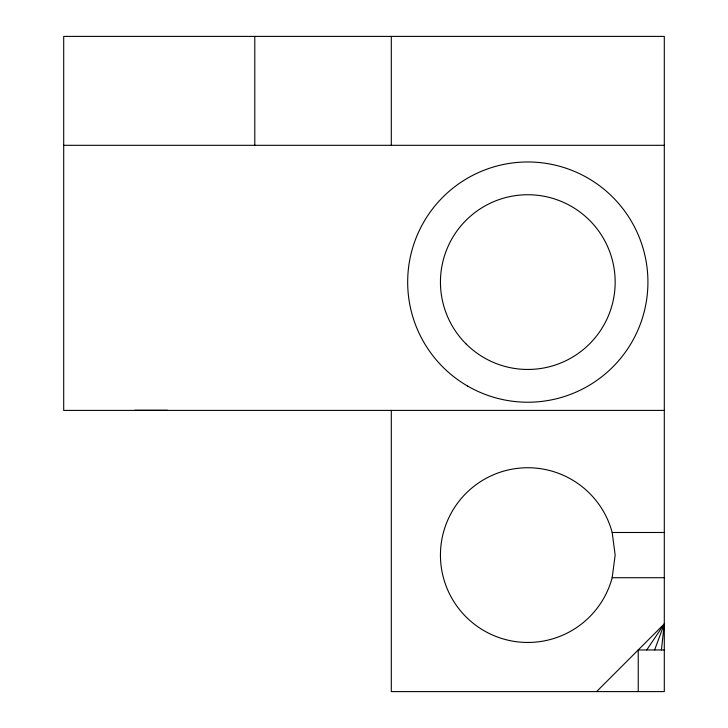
<?xml version="1.0" encoding="UTF-8"?>
<svg xmlns="http://www.w3.org/2000/svg" width="728" height="728" viewBox="0 0 728 728"><rect width="100%" height="100%" fill="white"/><g stroke="black" fill="none" stroke-linecap="round" stroke-linejoin="round"><path stroke-width="1.09" d="M661.406 649.958L664.3 623.896L596.596 691.6M612.184 577.714L615.16 555.1L612.184 532.486A87.36 87.36 0 0 0 477.695 483.538A87.36 87.36 0 0 0 477.695 626.662A87.36 87.36 0 0 0 612.184 577.714L664.3 577.714M654.618 649.958L664.3 623.896L646.719 649.958M63.7 145.309L664.3 145.309M134.735 410.255L167.495 410.255M664.3 410.41L63.7 410.41L63.7 36.4L664.3 36.4L664.3 691.6L391.3 691.6L391.3 410.41M612.184 532.486L664.3 532.486M664.3 649.958L638.238 649.958L638.238 691.6M391.3 36.4L391.3 145.309M254.8 36.4L254.8 145.309M466.029 343.871A87.36 87.36 0 0 0 612.184 304.714A87.36 87.36 0 0 0 505.187 197.716A87.36 87.36 0 0 0 466.029 343.871M467.74 386.131A120.12 120.12 0 0 0 647.92 282.1A120.12 120.12 0 0 0 467.74 178.069A120.12 120.12 0 0 0 467.74 386.131"/></g></svg>
